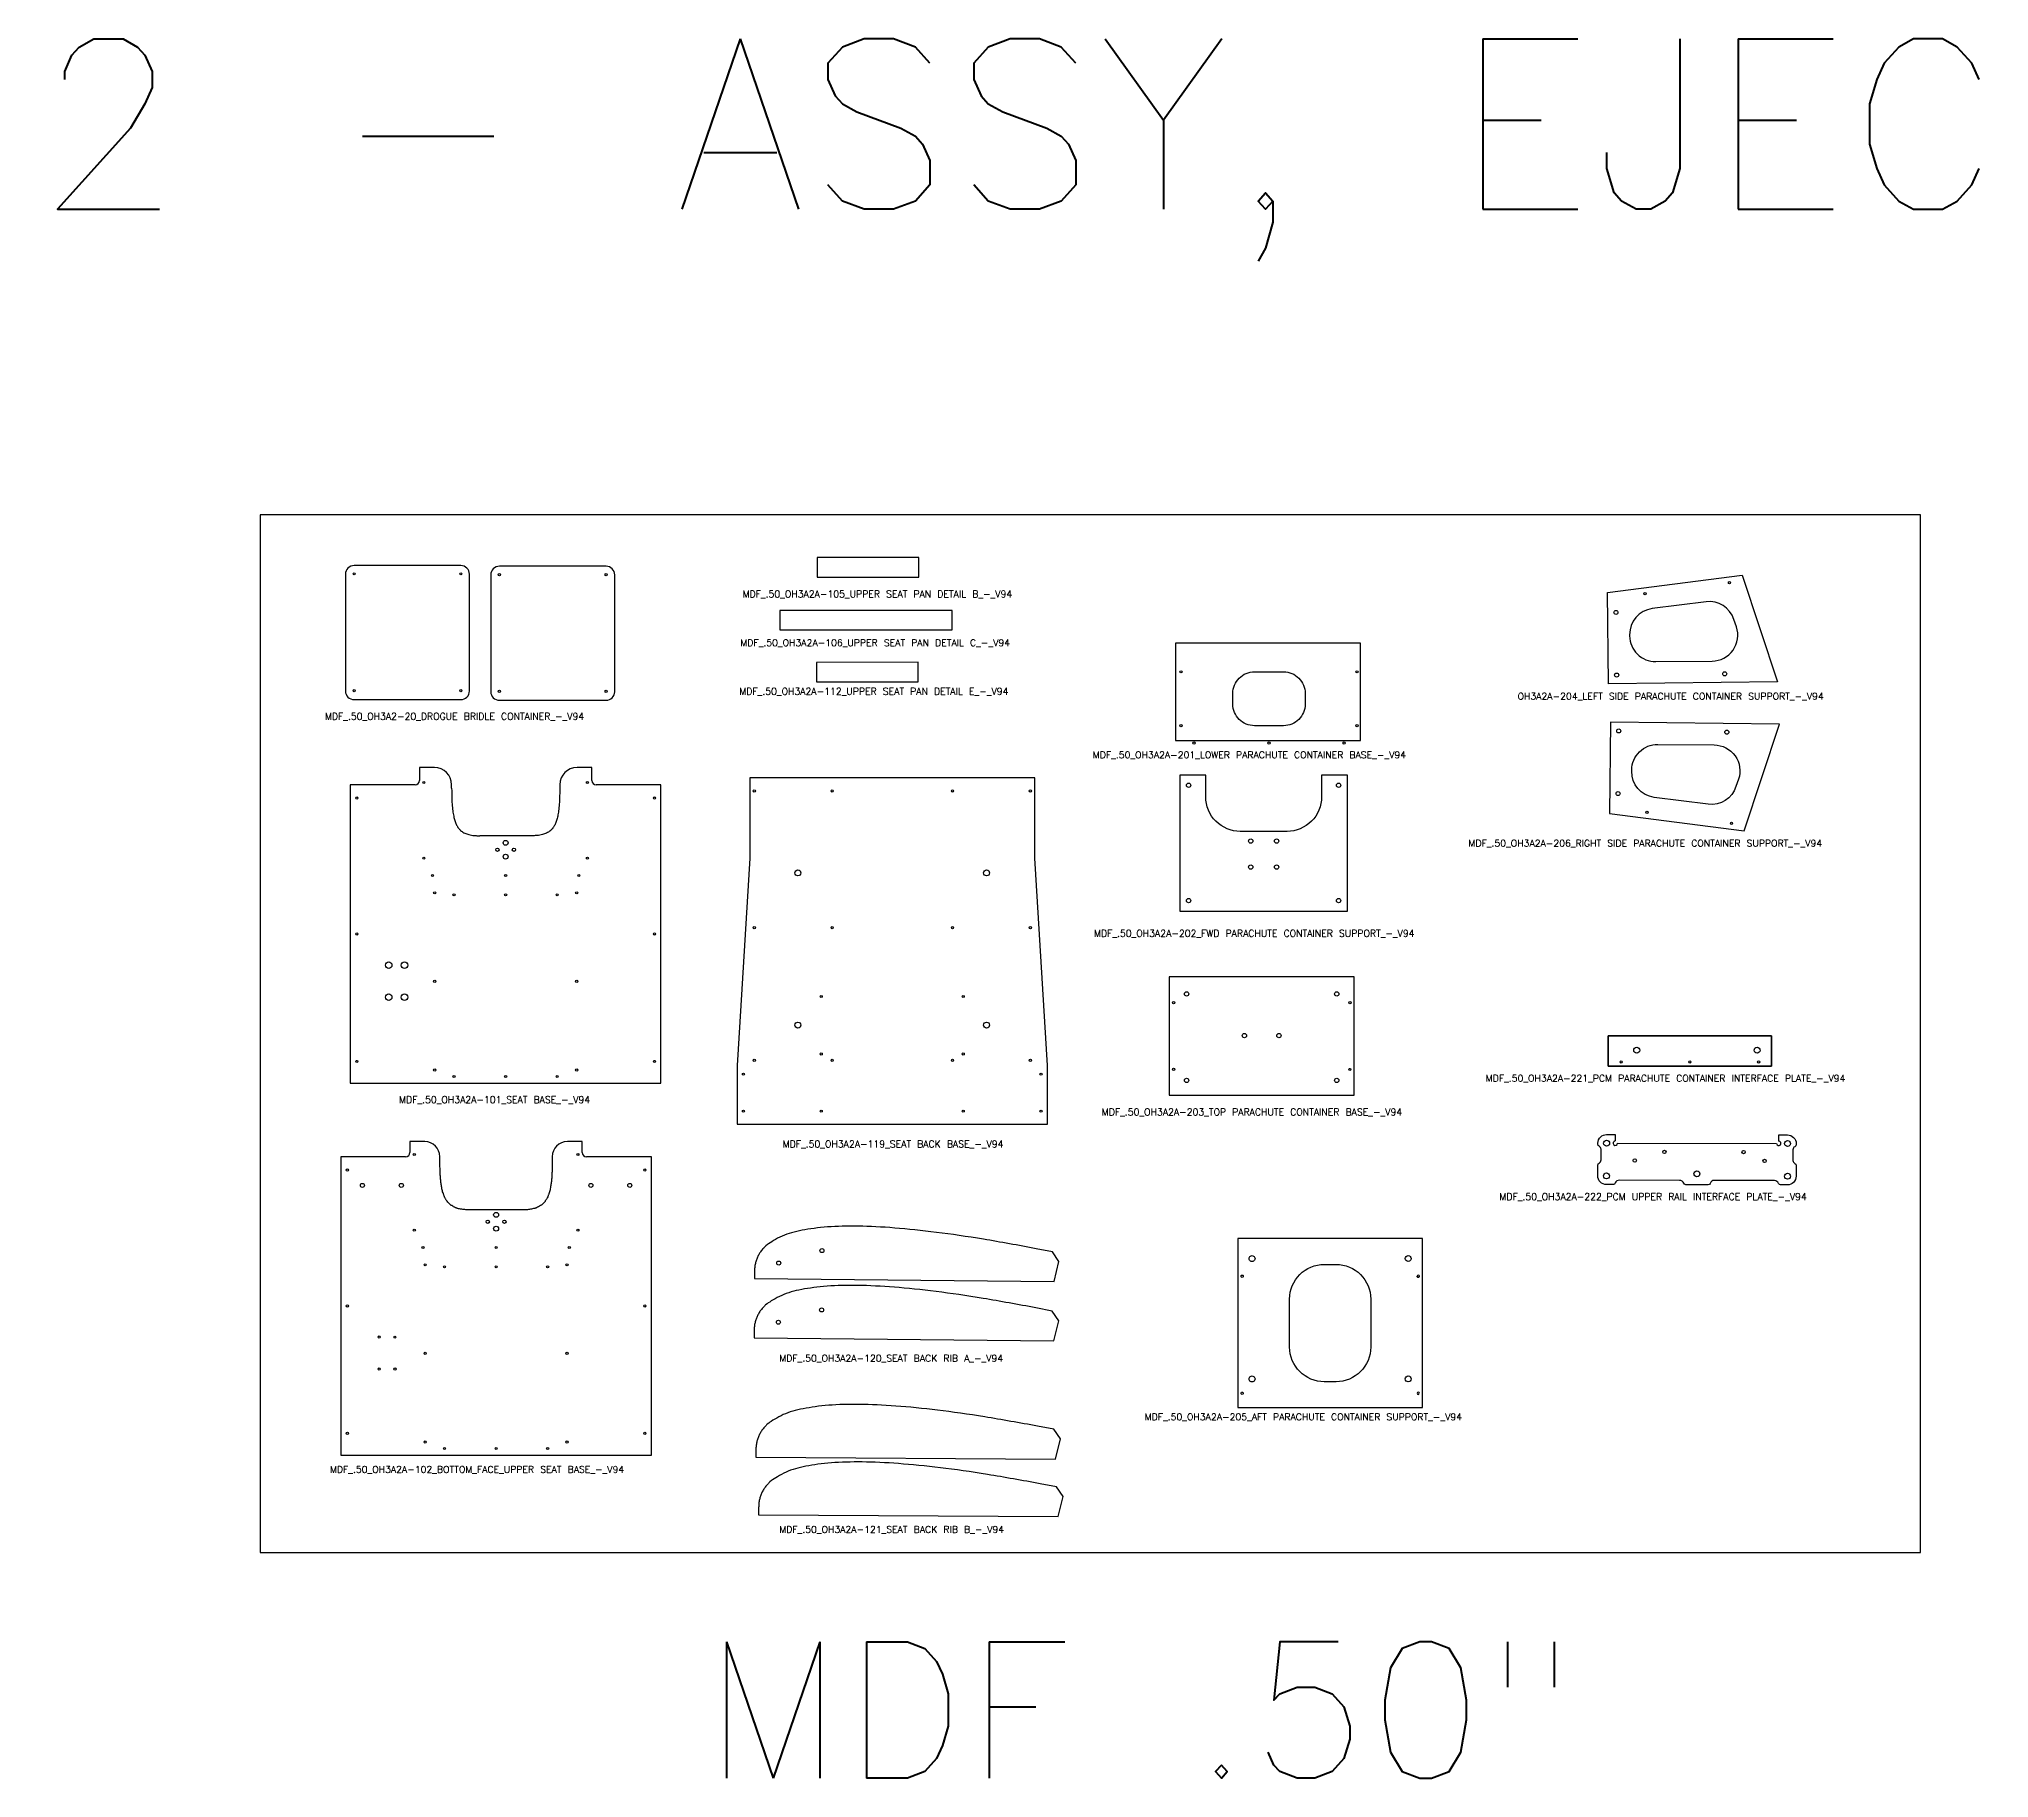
# Model space of a CAD drawing. Header units: inches. Extents: x 109 to 1721, y 29 to 669.
# Drawn here: x 620.3 to 733, y 34.3 to 134.8 of the extents above; entities that cross this region are included whole.
import ezdxf

# ---------------------------------------------------------------- set-up
doc = ezdxf.new("R2010")
doc.units = ezdxf.units.IN
doc.header["$LTSCALE"] = 0.03937
doc.header["$MEASUREMENT"] = 0
doc.styles.get("Standard").update_dxf_attribs({"font": 'txt.shx'})

msp = doc.modelspace()

# ---------------------------------------------------------------- linework, layer by layer
for p, q in [((643.15, 92.71), (642.29, 92.71)), ((642.29, 92.71), (642.29, 91.95)), ((652.25, 92.71), (651.4, 92.71)), ((652.25, 91.95), (652.25, 92.71)), ((642.04, 91.7), (638.29, 91.7)), ((638.29, 91.7), (638.29, 74.46)), ((644.15, 91.51), (644.15, 91.71)), ((650.4, 91.71), (650.4, 91.51)), ((656.25, 91.7), (652.5, 91.7)), ((656.25, 74.46), (656.25, 91.7)), ((648.77, 88.76), (645.77, 88.76)), ((720.47, 77.19), (711.02, 77.19)), ((711.02, 77.19), (711.02, 75.43)), ((720.47, 75.43), (720.47, 77.19)), ((638.29, 74.46), (656.25, 74.46)), ((711.02, 75.43), (711.73, 75.43)), ((711.7, 75.44), (711.86, 75.44)), ((711.83, 75.43), (720.47, 75.43)), ((642.59, 71.08), (641.74, 71.08)), ((641.74, 71.08), (641.74, 70.44)), ((651.7, 71.08), (650.84, 71.08)), ((651.7, 70.44), (651.7, 71.08)), ((641.49, 70.19), (637.74, 70.19)), ((637.74, 70.19), (637.74, 52.95)), ((643.47, 70), (643.47, 70.2)), ((649.97, 70.2), (649.97, 70)), ((655.7, 70.19), (651.95, 70.19)), ((655.7, 52.95), (655.7, 70.19)), ((648.22, 67.13), (645.22, 67.13)), ((678.89, 64.7), (677.95, 64.88)), ((679.26, 64.14), (678.89, 64.7)), ((661.66, 63.57), (661.66, 63.15)), ((661.66, 63.15), (678.98, 62.98)), ((678.98, 62.98), (679.26, 64.14)), ((678.87, 61.27), (677.93, 61.46)), ((679.25, 60.71), (678.87, 61.27)), ((661.64, 60.15), (661.64, 59.73)), ((678.96, 59.55), (679.25, 60.71)), ((661.64, 59.73), (678.96, 59.55)), ((678.97, 54.44), (678.02, 54.62)), ((679.35, 53.88), (678.97, 54.44)), ((661.74, 53.24), (661.74, 52.82)), ((679.07, 52.72), (679.35, 53.88)), ((637.74, 52.95), (655.7, 52.95)), ((661.74, 52.82), (679.07, 52.72)), ((679.12, 51.11), (678.18, 51.29)), ((679.5, 50.55), (679.12, 51.11)), ((661.9, 49.92), (661.9, 49.5)), ((679.22, 49.39), (679.5, 50.55)), ((661.9, 49.5), (679.22, 49.39))]:
    msp.add_line(p, q)
at = {"color": 0, "linetype": 'ByBlock', "lineweight": -2}
msp.add_lwpolyline([(729.07, 47.32), (729.07, 107.32), (633.07, 107.32), (633.07, 47.32)], close=True, dxfattribs=at)
for points in [[(644.68, 104.38), (638.51, 104.38, 0.414214), (638.01, 103.88), (638.01, 97.13, 0.414214), (638.51, 96.63), (644.68, 96.63, 0.414214), (645.18, 97.13), (645.18, 103.88, 0.414214)], [(653.08, 104.34), (646.91, 104.34, 0.414214), (646.41, 103.84), (646.41, 97.09, 0.414214), (646.91, 96.59), (653.08, 96.59, 0.414214), (653.58, 97.09), (653.58, 103.84, 0.414214)], [(712.26, 100.38), (712.26, 100.31, 0.414214), (713.77, 98.83), (717.03, 98.86, 0.508159), (718.44, 100.84), (718.29, 101.27, 0.358724), (716.68, 102.29), (713.57, 101.89, 0.380425)], [(692.25, 95.12), (690.57, 95.12, -0.414214), (689.32, 96.37), (689.32, 96.99, -0.414214), (690.57, 98.24), (692.25, 98.24, -0.414214), (693.5, 96.99), (693.5, 96.37, -0.414214)], [(712.38, 92.49), (712.38, 92.56, -0.414214), (713.89, 94.04), (717.15, 94.01, -0.508159), (718.56, 92.03), (718.41, 91.6, -0.358724), (716.8, 90.58), (713.68, 90.98, -0.380425)], [(695.95, 84.4), (695.95, 92.26), (694.45, 92.26), (694.45, 91.01, -0.414214), (692.45, 89.01), (689.75, 89.01, -0.414214), (687.75, 91.01), (687.75, 92.26), (686.25, 92.26), (686.25, 84.4)], [(685.83, 79.11, -1), (685.96, 79.11, -1)], [(686.52, 79.61, -1), (686.77, 79.61, -1)], [(695.2, 79.61, -1), (695.45, 79.61, -1)], [(696.02, 79.1, -1), (696.15, 79.1, -1)], [(689.86, 77.2, -1), (690.11, 77.2, -1)], [(691.86, 77.2, -1), (692.11, 77.2, -1)], [(685.83, 75.25, -1), (685.96, 75.25, -1)], [(686.52, 74.61, -1), (686.77, 74.61, -1)], [(695.2, 74.61, -1), (695.45, 74.61, -1)], [(696.02, 75.25, -1), (696.14, 75.25, -1)], [(721.81, 70.78, 0.298217), (721.7, 70.6), (721.7, 69.98, 0.298217), (721.81, 69.81, -0.298217), (721.89, 69.69), (721.89, 69.07, -0.414214), (721.38, 68.57), (720.99, 68.57, -0.317837), (720.87, 68.65, 0.317837), (720.63, 68.82), (717.15, 68.83, 0.317837), (716.92, 68.66, -0.317837), (716.8, 68.58), (715.51, 68.58, -0.317837), (715.39, 68.67, 0.317837), (715.15, 68.83), (711.67, 68.84, 0.317837), (711.43, 68.68, -0.317837), (711.32, 68.59), (710.92, 68.59, -0.414214), (710.42, 69.09), (710.42, 69.72, -0.298217), (710.5, 69.83, 0.298217), (710.61, 70.01), (710.61, 70.63, 0.298217), (710.5, 70.8, -0.298217), (710.43, 70.92), (710.43, 70.99, -0.414214), (710.93, 71.48), (711.43, 71.48), (711.43, 71.11, 2.414214), (711.56, 70.98), (720.76, 70.96, 2.414214), (720.88, 71.09), (720.88, 71.46), (721.39, 71.46, -0.414214), (721.89, 70.96), (721.89, 70.89, -0.298217)], [(690.6, 64.31, -1.001281), (690.26, 64.31, -1.001281)], [(699.29, 64.31, -1), (699.63, 64.31, -1)], [(689.92, 63.29, -1.002295), (689.79, 63.29, -1.002295)], [(697.29, 61.97), (697.29, 59.19, -0.414214), (695.29, 57.19), (694.6, 57.19, -0.414214), (692.6, 59.19), (692.6, 61.97, -0.414214), (694.6, 63.97), (695.29, 63.97, -0.414214)], [(700.1, 63.29, -1.000867), (699.97, 63.29, 1)], [(690.6, 57.35, -1.001281), (690.26, 57.35, -1.001281)], [(699.29, 57.35, -1), (699.63, 57.35, -1)], [(689.92, 56.52, -1.002295), (689.79, 56.52, -1.002295)]]:
    msp.add_lwpolyline(points, format="xyb", close=True)
for points in [[(671.16, 104.85), (665.28, 104.84), (665.28, 103.72), (671.16, 103.72)], [(710.98, 102.82), (718.76, 103.82), (720.81, 97.65), (711.04, 97.55)], [(673.08, 100.67), (673.08, 101.79), (663.12, 101.79), (663.12, 100.67)], [(686, 94.27), (696.69, 94.27), (696.69, 99.89), (686, 99.89)], [(671.13, 98.79), (665.25, 98.78), (665.25, 97.65), (671.13, 97.66)], [(711.1, 90.05), (718.88, 89.05), (720.93, 95.22), (711.16, 95.32)], [(660.65, 75.47), (660.65, 72.08), (678.61, 72.08), (678.61, 75.47), (677.86, 87.47), (677.86, 92.1), (661.4, 92.1), (661.4, 87.47)], [(696.33, 80.61), (685.64, 80.61), (685.64, 73.75), (696.33, 73.75)], [(711.02, 75.43), (711.02, 77.19), (720.47, 77.19), (720.47, 75.43)], [(689.6, 55.69), (700.29, 55.69), (700.29, 65.47), (689.6, 65.47)]]:
    msp.add_lwpolyline(points, close=True)
msp.add_lwpolyline([(699.97, 56.52, 1), (700.1, 56.52)], format="xyb")
for centre, radius in [((638.51, 103.9), 0.0625), ((644.68, 103.9), 0.0625), ((646.91, 103.86), 0.0625), ((653.08, 103.86), 0.0625), ((713.15, 102.76), 0.0625), ((718.03, 103.39), 0.0625), ((711.47, 101.67), 0.117), ((686.32, 98.24), 0.0625), ((696.5, 98.24), 0.0625), ((711.51, 98.05), 0.117), ((717.76, 98.12), 0.117), ((638.51, 97.15), 0.0625), ((644.68, 97.15), 0.0625), ((646.91, 97.11), 0.0625), ((653.08, 97.11), 0.0625), ((686.32, 95.12), 0.0625), ((696.5, 95.12), 0.0625), ((711.63, 94.82), 0.117), ((717.88, 94.75), 0.117), ((687.07, 94.12), 0.0625), ((691.41, 94.12), 0.0625), ((695.75, 94.12), 0.0625), ((642.54, 91.84), 0.0625), ((652, 91.84), 0.0625), ((661.65, 91.35), 0.0625), ((666.15, 91.35), 0.0625), ((673.11, 91.35), 0.0625), ((677.61, 91.35), 0.0625), ((686.76, 91.68), 0.125), ((695.43, 91.68), 0.125), ((638.67, 90.94), 0.0625), ((655.88, 90.94), 0.0625), ((711.59, 91.2), 0.117), ((713.26, 90.11), 0.0625), ((718.15, 89.48), 0.0625), ((646.8, 87.95), 0.0967), ((647.27, 88.35), 0.141), ((647.75, 87.95), 0.0967), ((690.35, 88.45), 0.125), ((691.85, 88.45), 0.125), ((642.54, 87.46), 0.0625), ((647.27, 87.55), 0.141), ((652, 87.46), 0.0625), ((690.35, 86.95), 0.125), ((691.85, 86.95), 0.125), ((643.04, 86.46), 0.0625), ((647.27, 86.46), 0.0625), ((651.5, 86.46), 0.0625), ((664.17, 86.61), 0.172), ((675.08, 86.61), 0.172), ((643.17, 85.46), 0.0625), ((644.29, 85.34), 0.0625), ((647.27, 85.34), 0.0625), ((650.25, 85.34), 0.0625), ((651.38, 85.46), 0.0625), ((686.76, 85.01), 0.125), ((695.43, 85.01), 0.125), ((661.65, 83.44), 0.0625), ((666.15, 83.44), 0.0625), ((673.11, 83.44), 0.0625), ((677.61, 83.44), 0.0625), ((638.67, 83.08), 0.0625), ((655.88, 83.08), 0.0625), ((640.51, 81.28), 0.188), ((641.42, 81.28), 0.188), ((643.17, 80.34), 0.0625), ((651.38, 80.34), 0.0625), ((640.51, 79.43), 0.188), ((641.42, 79.43), 0.188), ((665.52, 79.46), 0.0625), ((673.73, 79.46), 0.0625), ((664.17, 77.81), 0.172), ((675.08, 77.81), 0.172), ((638.67, 75.71), 0.0625), ((655.88, 75.71), 0.0625), ((661.65, 75.77), 0.0625), ((665.52, 76.14), 0.0625), ((666.15, 75.77), 0.0625), ((673.11, 75.77), 0.0625), ((673.73, 76.14), 0.0625), ((677.61, 75.77), 0.0625), ((711.77, 75.68), 0.0625), ((712.67, 76.36), 0.172), ((712.67, 76.36), 0.172), ((715.74, 75.68), 0.0625), ((719.63, 76.36), 0.172), ((719.63, 76.36), 0.172), ((719.72, 75.68), 0.0625), ((643.17, 75.21), 0.0625), ((644.29, 74.84), 0.0625), ((647.27, 74.84), 0.0625), ((650.25, 74.84), 0.0625), ((651.38, 75.21), 0.0625), ((661.02, 74.97), 0.0625), ((678.23, 74.97), 0.0625), ((661.02, 72.83), 0.0625), ((665.52, 72.83), 0.0625), ((673.73, 72.83), 0.0625), ((678.23, 72.83), 0.0625), ((710.93, 70.98), 0.172), ((721.39, 70.96), 0.172), ((641.99, 70.33), 0.0625), ((651.45, 70.33), 0.0625), ((712.56, 69.98), 0.0967), ((714.27, 70.48), 0.0967), ((718.85, 70.47), 0.0967), ((720.06, 69.96), 0.0967), ((638.12, 69.43), 0.0625), ((655.32, 69.43), 0.0625), ((710.92, 69.09), 0.172), ((716.15, 69.21), 0.172), ((721.39, 69.07), 0.172), ((638.99, 68.54), 0.117), ((641.24, 68.54), 0.117), ((652.2, 68.54), 0.117), ((654.45, 68.54), 0.117), ((646.24, 66.44), 0.0968), ((646.72, 66.84), 0.141), ((647.2, 66.44), 0.0968), ((641.99, 65.95), 0.0625), ((646.72, 66.04), 0.141), ((651.45, 65.95), 0.0625), ((642.49, 64.95), 0.0625), ((646.72, 64.95), 0.0625), ((650.95, 64.95), 0.0625), ((665.56, 64.77), 0.117), ((642.62, 63.95), 0.0625), ((643.74, 63.83), 0.0625), ((646.72, 63.83), 0.0625), ((649.7, 63.83), 0.0625), ((650.82, 63.95), 0.0625), ((663.06, 64.05), 0.117), ((638.12, 61.57), 0.0625), ((655.32, 61.57), 0.0625), ((665.54, 61.34), 0.117), ((639.96, 59.77), 0.063), ((640.87, 59.77), 0.0533), ((663.04, 60.63), 0.117), ((642.62, 58.83), 0.0625), ((650.82, 58.83), 0.0625), ((639.96, 57.92), 0.063), ((640.87, 57.92), 0.063), ((638.12, 54.2), 0.0625), ((655.32, 54.2), 0.0625), ((642.62, 53.7), 0.0625), ((643.74, 53.33), 0.0625), ((646.72, 53.33), 0.0625), ((649.7, 53.33), 0.0625), ((650.82, 53.7), 0.0625)]:
    msp.add_circle(centre, radius)
for centre, radius, start, end in [((643.15, 91.71), 1, 0, 90), ((651.4, 91.71), 1, 90, 180), ((642.04, 91.95), 0.25, 270, 0), ((652.5, 91.95), 0.25, 180, 270), ((642.59, 70.2), 0.875, 0, 90), ((650.84, 70.2), 0.875, 90, 180), ((641.49, 70.44), 0.25, 270, 0), ((651.95, 70.44), 0.25, 180, 270)]:
    msp.add_arc(centre, radius, start, end)
at = {"linetype": 'Continuous'}
for centre, start, end in [((700.04, 63.29), 0.0497, 179.9503), ((700.04, 56.52), 360, 180)]:
    msp.add_arc(centre, 0.0625, start, end, dxfattribs=at)
for points, weights in [([(644.15, 91.51), (644.15, 88.76), (645.77, 88.76)], [1, 1.5, 1]), ([(650.4, 91.51), (650.4, 88.76), (648.77, 88.76)], [1, 1.5, 1]), ([(711.7, 75.44), (711.71, 75.43), (711.73, 75.43)], [5.0649472237, 5.13848207353, 5.18924282481]), ([(711.83, 75.43), (711.85, 75.43), (711.86, 75.44)], [5.18924282481, 5.13848207353, 5.0649472237])]:
    msp.add_rational_spline(points, weights, degree=2)
for points, knots in [([(645.22, 67.13), (645.14, 67.13), (645.06, 67.13), (644.97, 67.13), (644.93, 67.14), (644.89, 67.14), (644.85, 67.14), (644.81, 67.15), (644.77, 67.15), (644.73, 67.16), (644.69, 67.17), (644.65, 67.17), (644.61, 67.18), (644.57, 67.19), (644.53, 67.2), (644.49, 67.21), (644.47, 67.22), (644.45, 67.23), (644.43, 67.23), (644.41, 67.24), (644.4, 67.25), (644.38, 67.25), (644.34, 67.27), (644.3, 67.29), (644.26, 67.31), (644.23, 67.32), (644.19, 67.34), (644.16, 67.37), (644.14, 67.38), (644.12, 67.39), (644.11, 67.4), (644.09, 67.42), (644.08, 67.43), (644.06, 67.44), (644.03, 67.47), (644, 67.5), (643.97, 67.53), (643.94, 67.55), (643.92, 67.59), (643.89, 67.62), (643.88, 67.64), (643.87, 67.65), (643.86, 67.67), (643.84, 67.69), (643.83, 67.7), (643.82, 67.72), (643.81, 67.74), (643.8, 67.76), (643.79, 67.77), (643.78, 67.79), (643.77, 67.81), (643.76, 67.83), (643.74, 67.86), (643.73, 67.9), (643.71, 67.94), (643.71, 67.96), (643.7, 67.98), (643.69, 68), (643.68, 68.02), (643.68, 68.04), (643.67, 68.06), (643.66, 68.09), (643.65, 68.13), (643.63, 68.17), (643.62, 68.21), (643.61, 68.25), (643.6, 68.29), (643.59, 68.37), (643.57, 68.45), (643.56, 68.53), (643.54, 68.61), (643.53, 68.69), (643.52, 68.78), (643.52, 68.82), (643.52, 68.86), (643.51, 68.9), (643.51, 68.94), (643.5, 68.98), (643.5, 69.02), (643.5, 69.1), (643.49, 69.18), (643.49, 69.27), (643.48, 69.35), (643.48, 69.43), (643.48, 69.51), (643.47, 69.67), (643.47, 69.84), (643.47, 70)], [0, 0, 0, 0, 0.00624633, 0.00624633, 0.00624633, 0.0093695, 0.0093695, 0.0093695, 0.01249267, 0.01249267, 0.01249267, 0.01561583, 0.01561583, 0.01561583, 0.018739, 0.018739, 0.018739, 0.02030058, 0.02030058, 0.02030058, 0.02186216, 0.02186216, 0.02186216, 0.02498533, 0.02498533, 0.02498533, 0.0281085, 0.0281085, 0.0281085, 0.02967008, 0.02967008, 0.02967008, 0.03123166, 0.03123166, 0.03123166, 0.03435483, 0.03435483, 0.03435483, 0.037478, 0.037478, 0.037478, 0.03903958, 0.03903958, 0.03903958, 0.04060116, 0.04060116, 0.04060116, 0.04216275, 0.04216275, 0.04216275, 0.04372433, 0.04372433, 0.04372433, 0.04684749, 0.04684749, 0.04684749, 0.04840908, 0.04840908, 0.04840908, 0.04997066, 0.04997066, 0.04997066, 0.05309383, 0.05309383, 0.05309383, 0.05621699, 0.05621699, 0.05621699, 0.06246333, 0.06246333, 0.06246333, 0.06870966, 0.06870966, 0.06870966, 0.07183282, 0.07183282, 0.07183282, 0.07495599, 0.07495599, 0.07495599, 0.08120232, 0.08120232, 0.08120232, 0.08744866, 0.08744866, 0.08744866, 0.09994132, 0.09994132, 0.09994132, 0.09994132]), ([(649.97, 70), (649.97, 69.84), (649.97, 69.59), (649.95, 69.27), (649.94, 69.06), (649.93, 68.9), (649.91, 68.73), (649.88, 68.53), (649.85, 68.33), (649.81, 68.17), (649.78, 68.07), (649.75, 68), (649.72, 67.92), (649.69, 67.85), (649.65, 67.77), (649.62, 67.72), (649.58, 67.67), (649.54, 67.6), (649.47, 67.52), (649.4, 67.45), (649.33, 67.4), (649.26, 67.36), (649.18, 67.3), (649.08, 67.26), (649.01, 67.23), (648.93, 67.21), (648.83, 67.18), (648.71, 67.16), (648.59, 67.14), (648.42, 67.13), (648.3, 67.13), (648.22, 67.13)], [0, 0, 0, 0, 0.01246329, 0.01869493, 0.02492657, 0.02804239, 0.03115822, 0.03738986, 0.0436215, 0.04673732, 0.04985314, 0.05141106, 0.05296897, 0.05608479, 0.0576427, 0.05920061, 0.06075852, 0.06231643, 0.06543225, 0.06854807, 0.07010598, 0.0716639, 0.07477972, 0.07789554, 0.07945345, 0.08101136, 0.08412718, 0.087243, 0.09035882, 0.09347465, 0.09970629, 0.09970629, 0.09970629, 0.09970629])]:
    msp.add_open_spline(points, degree=3, knots=knots)
for points in [[(677.95, 64.88), (661.71, 68.03), (661.66, 63.57)], [(677.93, 61.46), (661.69, 64.6), (661.64, 60.15)], [(678.02, 54.62), (661.77, 57.7), (661.74, 53.24)], [(678.18, 51.29), (661.93, 54.37), (661.9, 49.92)]]:
    msp.add_open_spline(points, degree=2)

# ---------------------------------------------------------------- texts
at = {"color": 0}
msp.add_text('OH3A2 - ASSY, EJECTION SEAT, SJU-17', height=9.8425, dxfattribs=at).set_placement((585.5, 124.99))
for s, height, p in [('MDF_.50_OH3A2A-105_UPPER SEAT PAN DETAIL B_-_V94', 0.3937, (660.97, 102.54)), ('MDF_.50_OH3A2A-106_UPPER SEAT PAN DETAIL C_-_V94', 0.3937, (660.84, 99.72)), ('MDF_.50_OH3A2A-112_UPPER SEAT PAN DETAIL E_-_V94', 0.3937, (660.78, 96.91)), ('OH3A2A-204_LEFT SIDE PARACHUTE CONTAINER SUPPORT_-_V94', 0.3937, (705.78, 96.63)), ('MDF_.50_OH3A2-20_DROGUE BRIDLE CONTAINER_-_V94', 0.3937, (636.82, 95.47)), ('MDF_.50_OH3A2A-201_LOWER PARACHUTE CONTAINER BASE_-_V94', 0.3937, (681.22, 93.24)), ('MDF_.50_OH3A2A-206_RIGHT SIDE PARACHUTE CONTAINER SUPPORT_-_V94', 0.3937, (702.94, 88.13)), ('MDF_.50_OH3A2A-202_FWD PARACHUTE CONTAINER SUPPORT_-_V94', 0.3937, (681.29, 82.92)), ('MDF_.50_OH3A2A-221_PCM PARACHUTE CONTAINER INTERFACE PLATE_-_V94', 0.3937, (703.94, 74.54)), ('MDF_.50_OH3A2A-101_SEAT BASE_-_V94', 0.3937, (641.11, 73.3)), ('MDF_.50_OH3A2A-203_TOP PARACHUTE CONTAINER BASE_-_V94', 0.3937, (681.74, 72.59)), ('MDF_.50_OH3A2A-119_SEAT BACK BASE_-_V94', 0.3937, (663.29, 70.74)), ('MDF_.50_OH3A2A-222_PCM UPPER RAIL INTERFACE PLATE_-_V94', 0.3937, (704.73, 67.69)), ('MDF_.50_OH3A2A-120_SEAT BACK RIB A_-_V94', 0.3937, (663.09, 58.35)), ('MDF_.50_OH3A2A-205_AFT PARACHUTE CONTAINER SUPPORT_-_V94', 0.3937, (684.22, 54.96)), ('MDF_.50_OH3A2A-102_BOTTOM_FACE_UPPER SEAT BASE_-_V94', 0.3937, (637.11, 51.92)), ('MDF_.50_OH3A2A-121_SEAT BACK RIB B_-_V94', 0.3937, (663.09, 48.45)), ('MDF .50"', 7.874, (658.69, 34.27))]:
    msp.add_text(s, height=height).set_placement(p)

doc.saveas('drawing.dxf')
